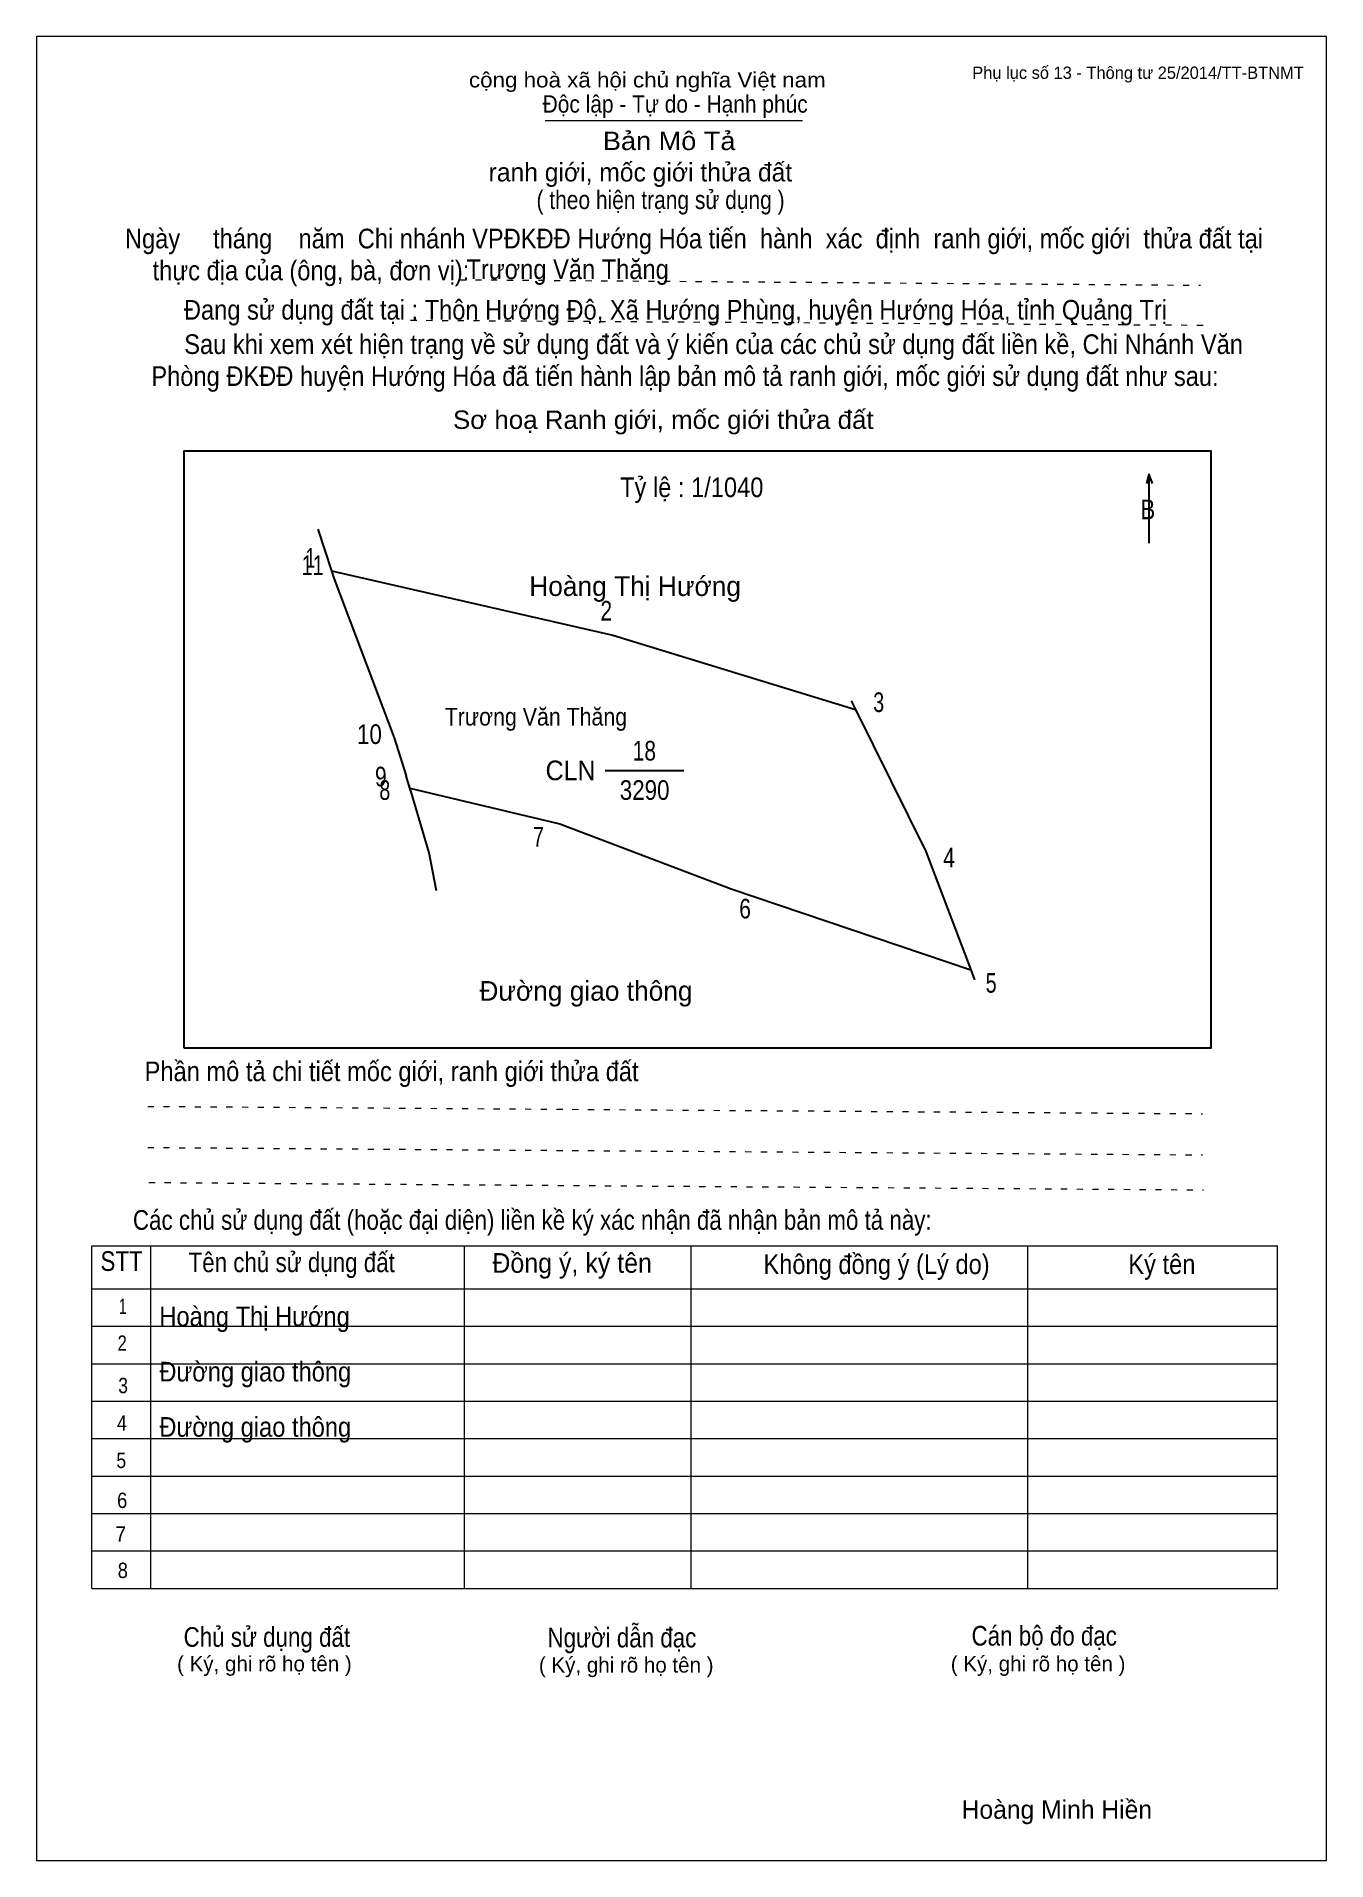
# Model space of a CAD drawing. Header units: centimetres. Extents: x 0 to 21, y 0 to 29.7.
import ezdxf
from ezdxf.enums import TextEntityAlignment as Align

# ---------------------------------------------------------------- set-up
doc = ezdxf.new("R2010")
doc.units = ezdxf.units.CM
doc.header["$LTSCALE"] = 0.13
doc.linetypes.add('DOTTED', pattern=[1.5, 0.3, -1.2])
for name, color, linetype, lineweight in [('1', 7, 'Continuous', 13), ('33', 7, 'Continuous', 25), ('6', 7, 'Continuous', 25), ('62', 7, 'Continuous', 13)]:
    doc.layers.add(name, color=color, linetype=linetype, lineweight=lineweight)
for name, color, linetype in [('2', 7, 'Continuous'), ('32', 7, 'Continuous'), ('34', 7, 'Continuous'), ('51', 7, 'Continuous'), ('63', 7, 'Continuous')]:
    doc.layers.add(name, color=color, linetype=linetype)

msp = doc.modelspace()

# ---------------------------------------------------------------- linework, layer by layer
at = {"layer": '1'}
msp.add_lwpolyline([(21, 0), (21, 29.7), (0, 29.7), (0, 0)], close=True, dxfattribs=at)
at = {"layer": '33'}
msp.add_line((9.26, 17.75), (10.54, 17.75), dxfattribs=at)
at = {"layer": '6'}
for p, q in [((4.58, 21.68), (4.8, 21)), ((6.08, 17.46), (6.02, 17.66))]:
    msp.add_line(p, q, dxfattribs=at)
for points in [[(4.8, 21), (9.38, 19.95), (13.33, 18.74)], [(4.8, 21), (4.84, 20.88), (5.82, 18.28), (6.02, 17.66)], [(13.26, 18.88), (13.33, 18.74), (14.48, 16.43), (15.21, 14.5), (15.27, 14.34)], [(6.51, 15.79), (6.39, 16.41), (6.1, 17.4), (6.08, 17.46)], [(6.08, 17.46), (8.52, 16.88), (11.31, 15.82), (15.21, 14.5)]]:
    msp.add_lwpolyline(points, dxfattribs=at)
at = {"layer": '62'}
for p, q in [((8.28, 28.33), (12.47, 28.33)), ((0.9, 10.01), (20.2, 10.01)), ((0.9, 4.43), (0.9, 10.01)), ((1.86, 4.43), (1.86, 10.01)), ((6.97, 4.43), (6.97, 9.99)), ((10.66, 4.43), (10.66, 9.99)), ((16.14, 4.43), (16.14, 10.01)), ((20.2, 4.43), (20.2, 10.01)), ((0.9, 9.31), (20.2, 9.31)), ((0.9, 8.7), (20.2, 8.7)), ((0.9, 8.09), (20.2, 8.09)), ((0.9, 7.48), (20.2, 7.48)), ((0.9, 6.87), (20.2, 6.87)), ((0.9, 6.26), (20.2, 6.26)), ((0.9, 5.65), (20.2, 5.65)), ((0.9, 5.04), (20.2, 5.04)), ((0.9, 4.43), (20.2, 4.43))]:
    msp.add_line(p, q, dxfattribs=at)
at = {"layer": '62', "linetype": 'DOTTED'}
for p, q in [((6.89, 25.74), (18.95, 25.65)), ((6.09, 25.08), (19.04, 25)), ((1.81, 12.28), (18.98, 12.16)), ((1.81, 11.61), (18.98, 11.49)), ((1.83, 11.04), (19, 10.92))]:
    msp.add_line(p, q, dxfattribs=at)
at = {"layer": '62', "lineweight": 25}
for p, q in [((18.11, 22.58), (18.11, 21.45)), ((18.11, 22.57), (18.07, 22.42)), ((18.11, 22.57), (18.16, 22.42))]:
    msp.add_line(p, q, dxfattribs=at)
msp.add_lwpolyline([(2.4, 13.23), (19.12, 13.23), (19.12, 22.95), (2.4, 22.95)], close=True, dxfattribs=at)

# ---------------------------------------------------------------- texts
at = {"layer": '2', "width": 0.9}
msp.add_text('Trương Văn Thăng', height=0.2885, dxfattribs=at).set_placement((8.13, 18.48), align=Align.CENTER)
at = {"layer": '32'}
for s, width, p in [('11', 0.75, (4.495, 20.93)), ('1', 0.65, (4.46, 21.05)), ('2', 0.8, (9.275, 20.19)), ('3', 0.75, (13.71, 18.7)), ('10', 0.85, (5.42, 18.18)), ('9', 0.8, (5.605, 17.49)), ('8', 0.75, (5.67, 17.27)), ('7', 0.75, (8.17, 16.51)), ('4', 0.8, (14.855, 16.17)), ('6', 0.8, (11.535, 15.34)), ('5', 0.75, (15.54, 14.13))]:
    msp.add_text(s, height=0.32, dxfattribs=dict(at, width=width)).set_placement(p, align=Align.CENTER)
at = {"layer": '33'}
for s, p in [('Hoàng Thị Hướng', (9.745, 20.59)), ('Đường giao thông', (8.945, 14)), ('Đường giao thông', (8.945, 14))]:
    msp.add_text(s, height=0.32, dxfattribs=at).set_placement(p, align=Align.CENTER)
for s, width, p in [('18', 0.8, (9.895, 17.91)), ('3290', 0.85, (9.9, 17.27))]:
    msp.add_text(s, height=0.32, dxfattribs=dict(at, width=width)).set_placement(p, align=Align.CENTER)
at = {"layer": '33', "width": 0.95}
msp.add_text('CLN', height=0.32, dxfattribs=at).set_placement((9.1, 17.59), align=Align.RIGHT)
at = {"layer": '34', "width": 0.9}
for s, p in [('Trương Văn Thăng', (7, 25.75)), ('Hoàng Thị Hướng', (2, 8.7)), ('Đường giao thông', (2, 7.8)), ('Đường giao thông', (2, 6.9))]:
    msp.add_text(s, height=0.32, dxfattribs=at).set_placement(p)
at = {"layer": '51', "width": 0.9}
msp.add_text('Tỷ lệ : 1/1040', height=0.32, dxfattribs=at).set_placement((9.5, 22.2))
at = {"layer": '62'}
for s, height, width, p in [('cộng hoà xã hội chủ nghĩa Việt nam', 0.2474, 1.1, (7.04, 28.87)), ('Độc lập - Tự do - Hạnh phúc', 0.2828, 0.9, (8.24, 28.46)), ('Bản Mô Tả', 0.3, 1.1, (9.22, 27.85)), ('( theo hiện trạng sử dụng )', 0.3, 0.85, (8.14, 26.89)), ('Ngày     tháng    năm  Chi nhánh VPĐKĐĐ Hướng Hóa tiến  hành  xác  định  ranh giới, mốc giới  thửa đất tại ', 0.32, 0.9, (1.44, 26.25)), ('thực địa của (ông, bà, đơn vị): ', 0.32, 0.9, (1.89, 25.73)), ('Đang sử dụng đất tại : Thôn Hướng Độ, Xã Hướng Phùng, huyện Hướng Hóa, tỉnh Quảng Trị', 0.32, 0.9, (2.4, 25.09)), ('     Sau khi xem xét hiện trạng về sử dụng đất và ý kiến của các chủ sử dụng đất liền kề, Chi Nhánh Văn ', 0.32, 0.9, (1.87, 24.53)), ('Phòng ĐKĐĐ huyện Hướng Hóa đã tiến hành lập bản mô tả ranh giới, mốc giới sử dụng đất như sau:', 0.32, 0.9, (1.87, 24.01)), ('Sơ hoạ Ranh giới, mốc giới thửa đất', 0.3, 1.05, (6.78, 23.31)), ('B', 0.32, 0.85, (17.97, 21.84)), ('Phần mô tả chi tiết mốc giới, ranh giới thửa đất ', 0.32, 0.9, (1.76, 12.69)), ('Các chủ sử dụng đất (hoặc đại diện) liền kề ký xác nhận đã nhận bản mô tả này:', 0.32, 0.85, (1.57, 10.27))]:
    msp.add_text(s, height=height, dxfattribs=dict(at, width=width)).set_placement(p)
msp.add_text('ranh giới, mốc giới thửa đất', height=0.3, dxfattribs=at).set_placement((7.36, 27.34))
for s, height, width, p in [('STT', 0.32, 0.85, (1.385, 9.6)), ('Tên chủ sử dụng đất', 0.32, 0.85, (4.155, 9.58)), ('Đồng ý, ký tên', 0.32, 0.95, (8.72, 9.57)), ('Không đồng ý (Lý do)', 0.32, 0.9, (13.675, 9.55)), ('Ký tên', 0.32, 0.9, (18.32, 9.55)), ('1', 0.25, 0.7, (1.405, 8.9)), ('2', 0.25, 0.8, (1.395, 8.3)), ('3', 0.25, 0.85, (1.41, 7.61)), ('4', 0.25, 0.85, (1.39, 7)), ('5', 0.25, 0.85, (1.38, 6.39)), ('6', 0.25, 0.9, (1.395, 5.74)), ('7', 0.25, 0.95, (1.37, 5.19)), ('8', 0.25, 0.9, (1.405, 4.6)), ('Người dẫn đạc', 0.32, 0.85, (9.53, 3.47)), ('Chủ sử dụng đất', 0.32, 0.85, (3.75, 3.48)), ('Cán bộ đo đạc', 0.32, 0.85, (16.405, 3.5))]:
    msp.add_text(s, height=height, dxfattribs=dict(at, width=width)).set_placement(p, align=Align.CENTER)
for p in [(3.71, 3.08), (9.6, 3.06), (16.305, 3.08)]:
    msp.add_text('( Ký, ghi rõ họ tên )', height=0.25, dxfattribs=at).set_placement(p, align=Align.CENTER)
at = {"layer": '63'}
msp.add_text('Phụ lục số 13 - Thông tư 25/2014/TT-BTNMT', height=0.2, dxfattribs=at).set_placement((20.63, 29.01), align=Align.RIGHT)
msp.add_text('Hoàng Minh Hiền', height=0.3, dxfattribs=at).set_placement((16.61, 0.68), align=Align.CENTER)

doc.saveas('drawing.dxf')
